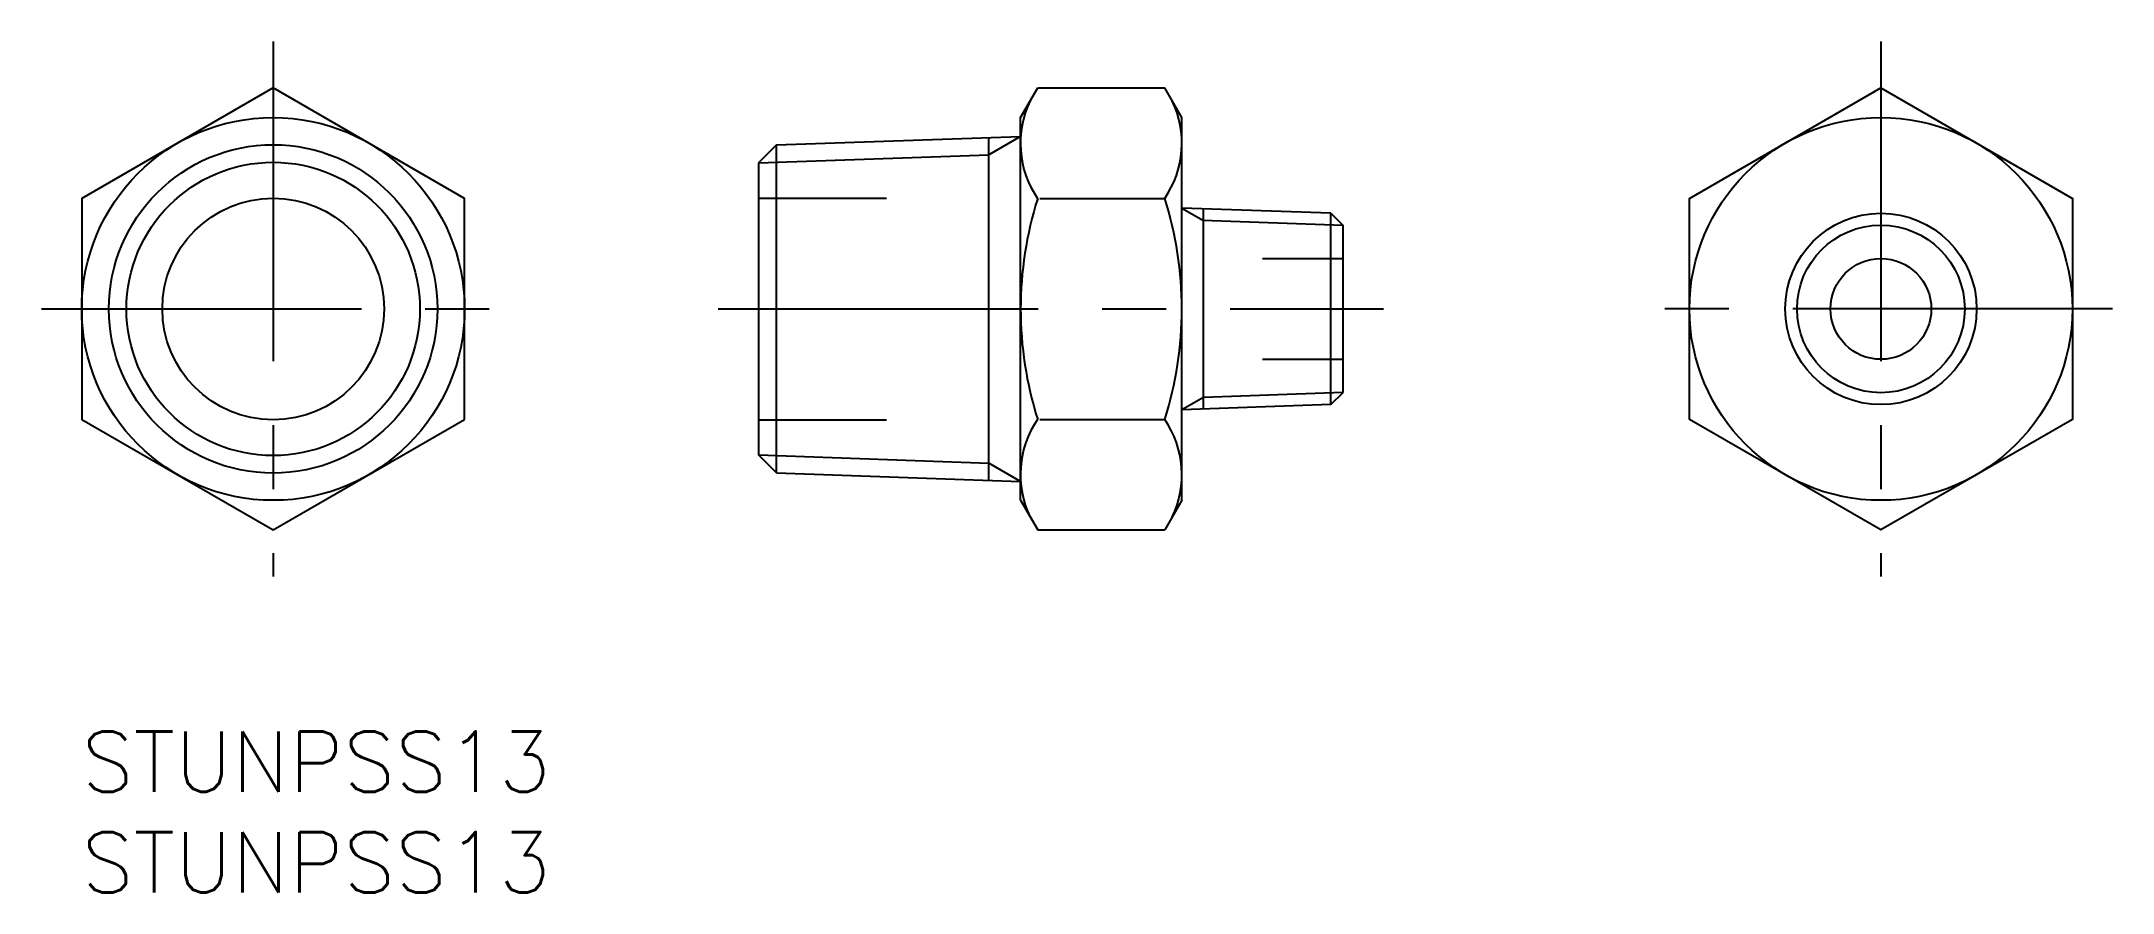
# Model space of a CAD drawing. Extents: x -2 to 101, y -8 to 34.
import ezdxf

# ---------------------------------------------------------------- set-up
doc = ezdxf.new("R2010")
doc.units = 0
doc.header["$LTSCALE"] = 0.5
doc.linetypes.add('CENTER', pattern=[50.8, 31.75, -6.35, 6.35, -6.35])
doc.linetypes.add('DASHED', pattern=[19.05, 12.7, -6.35])
for name, color, linetype in [('MSM_CENTER', 1, 'CENTER'), ('MSM_CONTINUOUS', 7, 'CONTINUOUS'), ('MSM_DASHED', 4, 'DASHED'), ('MSM_NARROW', 5, 'CONTINUOUS'), ('MSM_PART_NUMBER', 7, 'CONTINUOUS')]:
    doc.layers.add(name, color=color, linetype=linetype)
doc.styles.get("Standard").update_dxf_attribs({"font": 'txt.shx', "height": 3, "bigfont": 'bigfont.shx'})

# ---------------------------------------------------------------- blocks, each defined once
blk = doc.blocks.new('*U11')
at = {"layer": 'MSM_PART_NUMBER'}
blk.add_text('STUNPSS13', height=3, dxfattribs=at).set_placement((0, -3))
blk = doc.blocks.new('*U12')
at = {"layer": 'MSM_PART_NUMBER'}
blk.add_text('STUNPSS13', height=3, dxfattribs=at).set_placement((0, -8))

msp = doc.modelspace()

# ---------------------------------------------------------------- linework, layer by layer
at = {"layer": 'MSM_CENTER'}
for p, q in [((9.5, 34.25), (9.5, 7.69)), ((89.28, 34.25), (89.28, 7.69)), ((-2, 20.97), (21, 20.97)), ((31.59, 20.97), (64.59, 20.97)), ((100.78, 20.97), (77.78, 20.97))]:
    msp.add_line(p, q, dxfattribs=at)
at = {"layer": 'MSM_CONTINUOUS'}
for p, q in [((46.59, 30.47), (47.44, 31.94)), ((47.44, 31.94), (53.74, 31.94)), ((54.59, 30.47), (53.74, 31.94)), ((46.59, 11.47), (46.59, 30.47)), ((54.59, 11.47), (54.59, 30.47)), ((14.25, 29.2), (14.25, 29.2)), ((34.48, 29.11), (33.59, 28.22)), ((34.48, 29.11), (46.59, 29.53)), ((34.48, 12.83), (34.48, 29.11)), ((45.01, 12.46), (45.01, 29.48)), ((84.53, 29.2), (84.53, 29.2)), ((16.63, 27.83), (16.63, 27.83)), ((33.59, 28.22), (33.59, 13.72)), ((82.15, 27.83), (82.15, 27.83)), ((47.54, 26.45), (53.74, 26.45)), ((61.99, 25.72), (54.59, 25.97)), ((55.66, 16), (55.66, 25.94)), ((61.99, 25.72), (62.59, 25.11)), ((61.99, 16.22), (61.99, 25.72)), ((62.59, 16.83), (62.59, 25.11)), ((61.99, 16.22), (62.59, 16.83)), ((47.54, 15.48), (53.74, 15.48)), ((61.99, 16.22), (54.59, 15.96)), ((34.48, 12.83), (33.59, 13.72)), ((34.48, 12.83), (46.59, 12.41)), ((46.59, 11.47), (47.44, 10)), ((54.59, 11.47), (53.74, 10)), ((47.44, 10), (53.74, 10))]:
    msp.add_line(p, q, dxfattribs=at)
for points in [[(19, 15.48), (19, 26.45), (9.5, 31.94), (0, 26.45), (0, 15.48), (9.5, 10)], [(79.78, 15.48), (79.78, 26.45), (89.28, 31.94), (98.78, 26.45), (98.78, 15.48), (89.28, 10)]]:
    msp.add_lwpolyline(points, close=True, dxfattribs=at)
for centre, radius in [((9.5, 20.97), 9.5), ((89.28, 20.97), 9.5), ((9.5, 20.97), 8.15), ((9.5, 20.97), 5.5), ((89.28, 20.97), 4.75), ((89.28, 20.97), 2.5)]:
    msp.add_circle(centre, radius, dxfattribs=at)
for centre, radius, start, end in [((51.44, 29.2), 4.86, 154.3842, 214.3842), ((49.73, 29.2), 4.86, 325.6158, 25.6158), ((64.74, 20.97), 18.15, 162.412, 197.588), ((36.44, 20.97), 18.15, 342.412, 17.588), ((51.44, 12.74), 4.86, 145.6158, 205.6158), ((49.73, 12.74), 4.86, 334.3842, 34.3842)]:
    msp.add_arc(centre, radius, start, end, dxfattribs=at)
at = {"layer": 'MSM_DASHED'}
for p, q in [((33.59, 26.47), (40.09, 26.47)), ((58.59, 23.47), (62.59, 23.47)), ((58.59, 18.47), (62.59, 18.47)), ((33.59, 15.47), (40.09, 15.47))]:
    msp.add_line(p, q, dxfattribs=at)
at = {"layer": 'MSM_NARROW'}
for p, q in [((46.59, 29.53), (45.01, 28.62)), ((33.59, 28.22), (45.01, 28.62)), ((55.66, 25.34), (54.59, 25.96)), ((62.59, 25.11), (55.63, 25.36)), ((55.66, 16.58), (54.59, 15.96)), ((62.59, 16.83), (55.66, 16.58)), ((33.59, 13.72), (45.01, 13.32)), ((46.59, 12.41), (45.01, 13.32))]:
    msp.add_line(p, q, dxfattribs=at)
for centre, radius in [((9.5, 20.97), 7.28), ((89.28, 20.97), 4.16)]:
    msp.add_circle(centre, radius, dxfattribs=at)

# ---------------------------------------------------------------- block references
at = {"layer": 'MSM_CONTINUOUS'}
for name in ['*U11', '*U12']:
    msp.add_blockref(name, (0, 0), dxfattribs=at)

doc.saveas('drawing.dxf')
